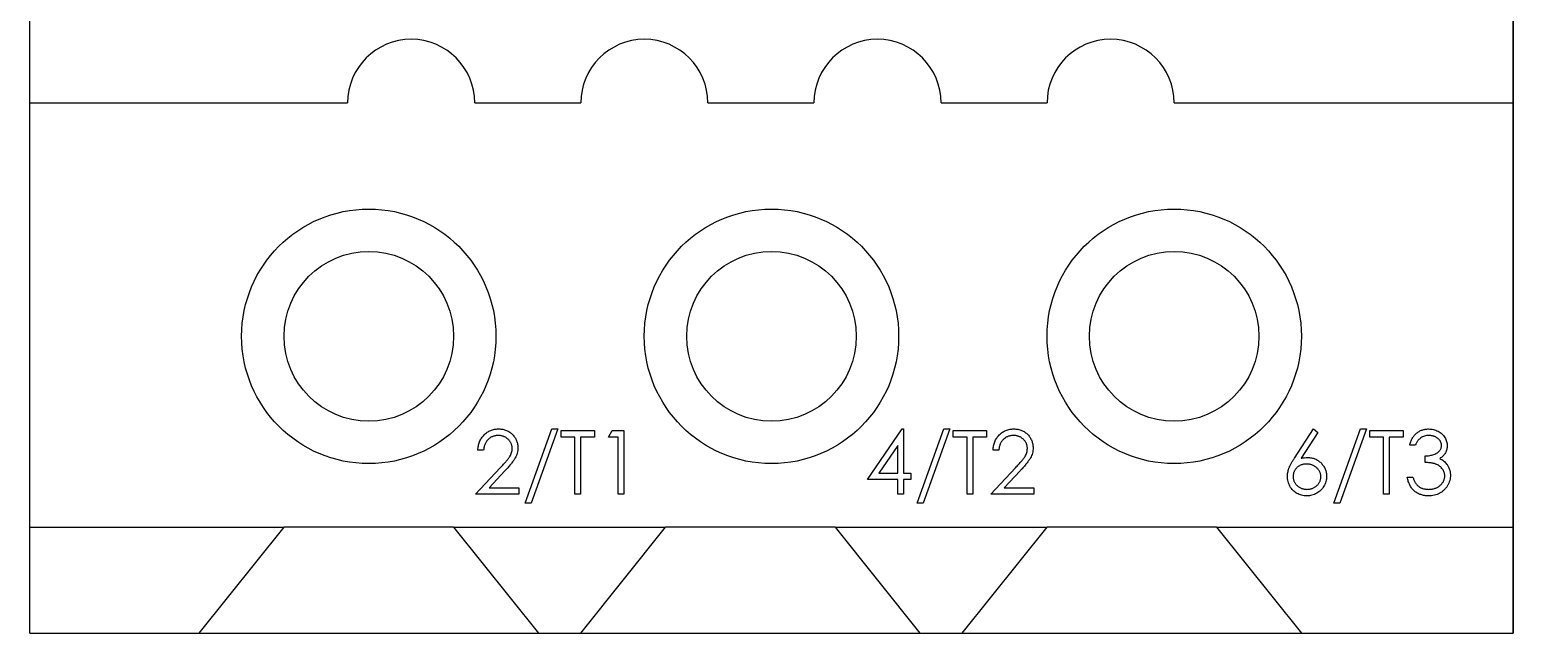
# Model space of a CAD drawing. Extents: x 411477 to 412177, y 318542 to 320742.
# Drawn here: x 411548.1 to 411618.1, y 319544.9 to 319573.4 of the extents above; entities that cross this region are included whole.
import ezdxf

# ---------------------------------------------------------------- set-up
doc = ezdxf.new("R2010")
doc.units = 0
doc.header["$MEASUREMENT"] = 0
doc.layers.add('PV-2878', color=7, linetype='Continuous')

# ---------------------------------------------------------------- blocks, each defined once
blk = doc.blocks.new('Manufacturer上海良信PartName热继电器SeriesNDR2-95ShellFrameLimitingCurrentRemarkPartTypeMinCurrent17MaxCurrent104Poles3PMinPower0MaxPower0LibType3DelFlgfalseUpdateDate2023-01-0100000')
at = {"layer": 'PV-2878'}
for p, q in [((35, 12.944), (35, -17.056)), ((-35, -12.056), (-35, -7.056)), ((35, -12.056), (35, -7.056)), ((-35, -32.056), (-35, -12.056)), ((-35, -12.056), (-20, -12.056)), ((-14, -12.056), (-9, -12.056)), ((-3, -12.056), (2, -12.056)), ((8, -12.056), (13, -12.056)), ((19, -12.056), (35, -12.056)), ((35, -32.056), (35, -12.056)), ((35, -17.056), (35, -37.056)), ((-11.62, -30.924), (-10.366, -27.424)), ((-10.082, -27.424), (-11.337, -30.924)), ((-10.366, -27.424), (-10.082, -27.424)), ((-9.928, -27.808), (-9.928, -27.5)), ((-9.928, -27.5), (-8.351, -27.5)), ((-9.274, -27.808), (-9.928, -27.808)), ((-9.274, -30.5), (-9.274, -27.808)), ((-8.351, -27.808), (-9.005, -27.808)), ((-9.005, -27.808), (-9.005, -30.5)), ((-8.351, -27.5), (-8.351, -27.808)), ((-7.697, -27.808), (-7.521, -27.5)), ((-7.236, -27.808), (-7.697, -27.808)), ((-7.521, -27.5), (-6.967, -27.5)), ((-7.236, -30.5), (-7.236, -27.808)), ((-6.967, -27.5), (-6.967, -30.5)), ((4.533, -29.808), (6.171, -27.424)), ((6.171, -27.424), (6.226, -27.424)), ((6.226, -27.424), (6.226, -29.5)), ((6.88, -30.924), (8.134, -27.424)), ((8.418, -27.424), (7.163, -30.924)), ((8.134, -27.424), (8.418, -27.424)), ((8.572, -27.808), (8.572, -27.5)), ((8.572, -27.5), (10.149, -27.5)), ((9.226, -27.808), (8.572, -27.808)), ((9.226, -30.5), (9.226, -27.808)), ((10.149, -27.808), (9.495, -27.808)), ((9.495, -27.808), (9.495, -30.5)), ((10.149, -27.5), (10.149, -27.808)), ((24.676, -28.793), (25.572, -27.424)), ((25.779, -27.586), (24.987, -28.799)), ((25.572, -27.424), (25.779, -27.586)), ((26.533, -30.924), (27.788, -27.424)), ((28.072, -27.424), (26.817, -30.924)), ((27.788, -27.424), (28.072, -27.424)), ((28.226, -27.808), (28.226, -27.5)), ((28.226, -27.5), (29.803, -27.5)), ((28.88, -27.808), (28.226, -27.808)), ((28.88, -30.5), (28.88, -27.808)), ((29.803, -27.808), (29.149, -27.808)), ((29.149, -27.808), (29.149, -30.5)), ((29.803, -27.5), (29.803, -27.808)), ((-13.582, -28.424), (-13.851, -28.424)), ((5.957, -28.198), (5.062, -29.5)), ((5.957, -29.5), (5.957, -28.198)), ((10.726, -28.424), (10.457, -28.424)), ((30.38, -28.193), (30.11, -28.193)), ((30.841, -29), (30.841, -28.693)), ((-13.967, -30.5), (-12.803, -29.259)), ((-12.574, -29.392), (-13.324, -30.193)), ((10.341, -30.5), (11.505, -29.259)), ((11.734, -29.392), (10.984, -30.193)), ((5.957, -29.808), (4.533, -29.808)), ((5.062, -29.5), (5.957, -29.5)), ((5.957, -30.5), (5.957, -29.808)), ((6.226, -29.5), (6.572, -29.5)), ((6.572, -29.808), (6.226, -29.808)), ((6.226, -29.808), (6.226, -30.5)), ((6.572, -29.5), (6.572, -29.808)), ((29.995, -29.693), (30.264, -29.693)), ((-11.928, -30.5), (-13.967, -30.5)), ((-13.324, -30.193), (-11.928, -30.193)), ((-11.928, -30.193), (-11.928, -30.5)), ((-9.005, -30.5), (-9.274, -30.5)), ((-6.967, -30.5), (-7.236, -30.5)), ((6.226, -30.5), (5.957, -30.5)), ((9.495, -30.5), (9.226, -30.5)), ((12.38, -30.5), (10.341, -30.5)), ((10.984, -30.193), (12.38, -30.193)), ((12.38, -30.193), (12.38, -30.5)), ((29.149, -30.5), (28.88, -30.5)), ((-11.337, -30.924), (-11.62, -30.924)), ((7.163, -30.924), (6.88, -30.924)), ((26.817, -30.924), (26.533, -30.924)), ((-35, -32.056), (-23, -32.056)), ((-35, -37.056), (-35, -32.056)), ((-27, -37.056), (-23, -32.056)), ((-15, -32.056), (-23, -32.056)), ((-15, -32.056), (-5, -32.056)), ((-15, -32.056), (-11, -37.056)), ((-9, -37.056), (-5, -32.056)), ((3, -32.056), (-5, -32.056)), ((3, -32.056), (13, -32.056)), ((3, -32.056), (7, -37.056)), ((9, -37.056), (13, -32.056)), ((21, -32.056), (13, -32.056)), ((21, -32.056), (35, -32.056)), ((21, -32.056), (25, -37.056)), ((35, -37.056), (35, -32.056)), ((-35, -37.056), (-27, -37.056)), ((-27, -37.056), (-11, -37.056)), ((-11, -37.056), (-9, -37.056)), ((-9, -37.056), (7, -37.056)), ((7, -37.056), (9, -37.056)), ((9, -37.056), (25, -37.056)), ((25, -37.056), (35, -37.056)), ((35, -37.056), (35, -37.056))]:
    blk.add_line(p, q, dxfattribs=at)
for centre, radius in [((-19, -23.056), 6), ((0, -23.056), 6), ((19, -23.056), 6), ((-19, -23.056), 4), ((0, -23.056), 4), ((19, -23.056), 4)]:
    blk.add_circle(centre, radius, dxfattribs=at)
for centre in [(-17, -12.056), (-6, -12.056), (5, -12.056), (16, -12.056)]:
    blk.add_arc(centre, 3, 0, 180, dxfattribs=at)
for points, knots in [([(-13.851, -28.424), (-13.849, -28.388), (-13.846, -28.318), (-13.83, -28.215), (-13.807, -28.118), (-13.774, -28.025), (-13.734, -27.937), (-13.685, -27.854), (-13.627, -27.776), (-13.562, -27.704), (-13.491, -27.638), (-13.415, -27.581), (-13.334, -27.532), (-13.25, -27.492), (-13.161, -27.462), (-13.069, -27.439), (-12.972, -27.426), (-12.906, -27.424), (-12.873, -27.424)], [0, 0, 0, 0, 0.068791, 0.135103, 0.198979, 0.261904, 0.323495, 0.385195, 0.446969, 0.509765, 0.572251, 0.633405, 0.693251, 0.752583, 0.812579, 0.873275, 0.93555, 1, 1, 1, 1]), ([(-12.887, -27.731), (-12.91, -27.732), (-12.956, -27.733), (-13.024, -27.741), (-13.088, -27.756), (-13.15, -27.776), (-13.209, -27.801), (-13.264, -27.833), (-13.317, -27.87), (-13.366, -27.913), (-13.411, -27.96), (-13.451, -28.013), (-13.486, -28.07), (-13.516, -28.132), (-13.541, -28.198), (-13.56, -28.269), (-13.574, -28.345), (-13.579, -28.397), (-13.582, -28.424)], [0, 0, 0, 0, 0.064439, 0.126547, 0.186887, 0.245878, 0.304041, 0.362191, 0.420976, 0.48066, 0.5406, 0.600689, 0.661936, 0.724443, 0.789038, 0.856314, 0.926352, 1, 1, 1, 1]), ([(-12.236, -28.339), (-12.236, -28.319), (-12.237, -28.279), (-12.247, -28.219), (-12.261, -28.162), (-12.282, -28.107), (-12.309, -28.055), (-12.342, -28.004), (-12.38, -27.956), (-12.424, -27.91), (-12.472, -27.868), (-12.523, -27.832), (-12.577, -27.801), (-12.634, -27.775), (-12.693, -27.755), (-12.756, -27.742), (-12.82, -27.733), (-12.864, -27.732), (-12.887, -27.731)], [0, 0, 0, 0, 0.061965, 0.122122, 0.180988, 0.239933, 0.299906, 0.359989, 0.421776, 0.486576, 0.551535, 0.615018, 0.677259, 0.73973, 0.80305, 0.866495, 0.931973, 1, 1, 1, 1]), ([(-12.873, -27.424), (-12.84, -27.424), (-12.775, -27.426), (-12.681, -27.439), (-12.591, -27.459), (-12.506, -27.488), (-12.426, -27.526), (-12.351, -27.572), (-12.28, -27.626), (-12.216, -27.688), (-12.158, -27.755), (-12.107, -27.827), (-12.064, -27.901), (-12.027, -27.978), (-12.001, -28.058), (-11.981, -28.141), (-11.969, -28.227), (-11.967, -28.286), (-11.967, -28.315)], [0, 0, 0, 0, 0.069475, 0.136517, 0.200789, 0.26383, 0.325735, 0.387291, 0.449509, 0.512968, 0.576275, 0.63758, 0.697903, 0.757172, 0.816599, 0.876653, 0.93729, 1, 1, 1, 1]), ([(10.457, -28.424), (10.458, -28.388), (10.462, -28.318), (10.478, -28.215), (10.501, -28.118), (10.534, -28.025), (10.574, -27.937), (10.623, -27.854), (10.68, -27.776), (10.746, -27.704), (10.817, -27.638), (10.893, -27.581), (10.974, -27.532), (11.058, -27.492), (11.146, -27.462), (11.239, -27.439), (11.336, -27.426), (11.401, -27.424), (11.435, -27.424)], [0, 0, 0, 0, 0.068791, 0.135103, 0.198979, 0.261904, 0.323495, 0.385195, 0.446969, 0.509765, 0.572251, 0.633405, 0.693251, 0.752583, 0.812579, 0.873275, 0.93555, 1, 1, 1, 1]), ([(11.421, -27.731), (11.398, -27.732), (11.352, -27.733), (11.284, -27.741), (11.219, -27.756), (11.158, -27.776), (11.099, -27.801), (11.043, -27.833), (10.991, -27.87), (10.942, -27.913), (10.897, -27.96), (10.857, -28.013), (10.822, -28.07), (10.792, -28.132), (10.767, -28.198), (10.748, -28.269), (10.733, -28.345), (10.728, -28.397), (10.726, -28.424)], [0, 0, 0, 0, 0.064439, 0.126547, 0.186887, 0.245878, 0.304041, 0.362191, 0.420976, 0.48066, 0.5406, 0.600689, 0.661936, 0.724443, 0.789038, 0.856314, 0.926352, 1, 1, 1, 1]), ([(12.072, -28.339), (12.071, -28.319), (12.07, -28.279), (12.061, -28.219), (12.046, -28.162), (12.026, -28.107), (11.999, -28.055), (11.966, -28.004), (11.928, -27.956), (11.884, -27.91), (11.835, -27.868), (11.784, -27.832), (11.73, -27.801), (11.674, -27.775), (11.614, -27.755), (11.552, -27.742), (11.488, -27.733), (11.444, -27.732), (11.421, -27.731)], [0, 0, 0, 0, 0.061965, 0.122122, 0.180988, 0.239933, 0.299906, 0.359989, 0.421776, 0.486576, 0.551535, 0.615018, 0.677259, 0.73973, 0.80305, 0.866495, 0.931973, 1, 1, 1, 1]), ([(11.435, -27.424), (11.468, -27.424), (11.532, -27.426), (11.627, -27.439), (11.717, -27.459), (11.802, -27.488), (11.881, -27.526), (11.956, -27.572), (12.027, -27.626), (12.091, -27.688), (12.15, -27.755), (12.201, -27.827), (12.244, -27.901), (12.28, -27.978), (12.307, -28.058), (12.327, -28.141), (12.338, -28.227), (12.34, -28.286), (12.341, -28.315)], [0, 0, 0, 0, 0.069475, 0.136517, 0.200789, 0.26383, 0.325735, 0.387291, 0.449509, 0.512968, 0.576275, 0.63758, 0.697903, 0.757172, 0.816599, 0.876653, 0.93729, 1, 1, 1, 1]), ([(30.11, -28.193), (30.118, -28.163), (30.132, -28.104), (30.162, -28.019), (30.194, -27.939), (30.233, -27.866), (30.275, -27.796), (30.324, -27.733), (30.377, -27.675), (30.435, -27.623), (30.496, -27.575), (30.56, -27.535), (30.627, -27.501), (30.697, -27.472), (30.77, -27.451), (30.846, -27.435), (30.924, -27.425), (30.977, -27.424), (31.003, -27.424)], [0, 0, 0, 0, 0.072625, 0.141977, 0.208985, 0.273957, 0.336889, 0.398745, 0.460116, 0.520825, 0.580994, 0.640152, 0.698622, 0.757271, 0.816427, 0.876254, 0.937165, 1, 1, 1, 1]), ([(31.007, -27.731), (30.973, -27.732), (30.906, -27.735), (30.81, -27.755), (30.721, -27.788), (30.652, -27.827), (30.602, -27.865), (30.566, -27.898), (30.53, -27.936), (30.498, -27.979), (30.465, -28.025), (30.435, -28.077), (30.406, -28.133), (30.389, -28.172), (30.38, -28.193)], [0, 0, 0, 0, 0.122712, 0.239685, 0.351816, 0.463766, 0.520818, 0.579448, 0.640604, 0.705298, 0.773634, 0.844669, 0.920057, 1, 1, 1, 1]), ([(31.003, -27.424), (31.043, -27.425), (31.12, -27.427), (31.234, -27.448), (31.344, -27.482), (31.448, -27.529), (31.545, -27.587), (31.631, -27.655), (31.706, -27.733), (31.768, -27.82), (31.817, -27.912), (31.853, -28.007), (31.875, -28.104), (31.878, -28.17), (31.88, -28.203)], [0, 0, 0, 0, 0.090254, 0.17854, 0.266093, 0.354631, 0.441886, 0.525747, 0.608114, 0.690197, 0.770821, 0.848326, 0.924012, 1, 1, 1, 1]), ([(31.61, -28.202), (31.61, -28.186), (31.609, -28.155), (31.6, -28.109), (31.587, -28.065), (31.569, -28.023), (31.544, -27.982), (31.514, -27.943), (31.479, -27.905), (31.439, -27.871), (31.396, -27.837), (31.349, -27.809), (31.298, -27.785), (31.246, -27.765), (31.19, -27.75), (31.131, -27.739), (31.07, -27.733), (31.028, -27.732), (31.007, -27.731)], [0, 0, 0, 0, 0.055275, 0.109966, 0.163247, 0.218076, 0.273301, 0.330909, 0.390995, 0.454176, 0.518862, 0.583311, 0.648517, 0.715031, 0.782502, 0.852323, 0.924928, 1, 1, 1, 1]), ([(-12.803, -29.259), (-12.775, -29.229), (-12.72, -29.173), (-12.643, -29.09), (-12.574, -29.013), (-12.513, -28.942), (-12.46, -28.876), (-12.413, -28.818), (-12.375, -28.764), (-12.334, -28.702), (-12.294, -28.625), (-12.26, -28.532), (-12.24, -28.437), (-12.237, -28.372), (-12.236, -28.339)], [0, 0, 0, 0, 0.110803, 0.212829, 0.306101, 0.390647, 0.466924, 0.534481, 0.593587, 0.644557, 0.7362, 0.825024, 0.911986, 1, 1, 1, 1]), ([(-11.967, -28.315), (-11.968, -28.357), (-11.971, -28.44), (-11.996, -28.562), (-12.034, -28.68), (-12.08, -28.775), (-12.127, -28.851), (-12.169, -28.914), (-12.218, -28.982), (-12.275, -29.054), (-12.339, -29.132), (-12.41, -29.215), (-12.489, -29.302), (-12.545, -29.361), (-12.574, -29.392)], [0, 0, 0, 0, 0.0987022, 0.1956723, 0.2924224, 0.3913425, 0.4444624, 0.5042288, 0.5703523, 0.6425458, 0.7222875, 0.8079211, 0.9004695, 1, 1, 1, 1]), ([(11.505, -29.259), (11.533, -29.229), (11.587, -29.173), (11.664, -29.09), (11.733, -29.013), (11.795, -28.942), (11.848, -28.876), (11.895, -28.818), (11.933, -28.764), (11.974, -28.702), (12.013, -28.625), (12.047, -28.532), (12.068, -28.437), (12.071, -28.372), (12.072, -28.339)], [0, 0, 0, 0, 0.110803, 0.212829, 0.306101, 0.390647, 0.466924, 0.534481, 0.593587, 0.644557, 0.7362, 0.825024, 0.911986, 1, 1, 1, 1]), ([(12.341, -28.315), (12.34, -28.357), (12.337, -28.44), (12.312, -28.562), (12.274, -28.68), (12.227, -28.775), (12.181, -28.851), (12.139, -28.914), (12.089, -28.982), (12.032, -29.054), (11.968, -29.132), (11.897, -29.215), (11.818, -29.302), (11.763, -29.361), (11.734, -29.392)], [0, 0, 0, 0, 0.098702, 0.195672, 0.292422, 0.391343, 0.444462, 0.504229, 0.570352, 0.642546, 0.722288, 0.807921, 0.90047, 1, 1, 1, 1]), ([(30.841, -28.693), (30.878, -28.692), (30.951, -28.691), (31.057, -28.676), (31.159, -28.655), (31.253, -28.624), (31.34, -28.587), (31.414, -28.544), (31.477, -28.497), (31.526, -28.444), (31.564, -28.387), (31.591, -28.328), (31.607, -28.266), (31.609, -28.223), (31.61, -28.202)], [0, 0, 0, 0, 0.110166, 0.215787, 0.318027, 0.417574, 0.51165, 0.596162, 0.672935, 0.74367, 0.810677, 0.874059, 0.936696, 1, 1, 1, 1]), ([(31.88, -28.203), (31.879, -28.235), (31.877, -28.297), (31.86, -28.387), (31.832, -28.473), (31.794, -28.553), (31.744, -28.629), (31.683, -28.699), (31.611, -28.764), (31.557, -28.801), (31.529, -28.82)], [0, 0, 0, 0, 0.128068, 0.250608, 0.37063, 0.490072, 0.610375, 0.734313, 0.863217, 1, 1, 1, 1]), ([(24.341, -29.664), (24.342, -29.633), (24.344, -29.57), (24.359, -29.474), (24.382, -29.377), (24.408, -29.294), (24.435, -29.226), (24.458, -29.171), (24.487, -29.115), (24.517, -29.055), (24.552, -28.993), (24.59, -28.928), (24.632, -28.861), (24.661, -28.816), (24.676, -28.793)], [0, 0, 0, 0, 0.097818, 0.199726, 0.305276, 0.415811, 0.474472, 0.537274, 0.603657, 0.674299, 0.749834, 0.828598, 0.912378, 1, 1, 1, 1]), ([(25.241, -29.077), (25.218, -29.078), (25.173, -29.079), (25.108, -29.087), (25.046, -29.101), (24.987, -29.119), (24.931, -29.144), (24.879, -29.175), (24.83, -29.21), (24.785, -29.251), (24.744, -29.295), (24.708, -29.343), (24.678, -29.392), (24.653, -29.444), (24.634, -29.499), (24.62, -29.555), (24.612, -29.614), (24.611, -29.654), (24.61, -29.675)], [0, 0, 0, 0, 0.070599, 0.137901, 0.203196, 0.26679, 0.329106, 0.390654, 0.452653, 0.515748, 0.577926, 0.63893, 0.698351, 0.757296, 0.816394, 0.876267, 0.936817, 1, 1, 1, 1]), ([(24.987, -28.799), (25.039, -28.79), (25.142, -28.774), (25.246, -28.771), (25.297, -28.77)], [0, 0, 0, 0, 0.512659, 1, 1, 1, 1]), ([(25.918, -29.675), (25.918, -29.654), (25.917, -29.614), (25.906, -29.555), (25.892, -29.498), (25.87, -29.444), (25.841, -29.392), (25.807, -29.342), (25.766, -29.295), (25.72, -29.251), (25.67, -29.21), (25.616, -29.175), (25.56, -29.145), (25.501, -29.119), (25.44, -29.101), (25.376, -29.087), (25.309, -29.079), (25.264, -29.078), (25.241, -29.077)], [0, 0, 0, 0, 0.061138, 0.119994, 0.178225, 0.236256, 0.294929, 0.354716, 0.41673, 0.480664, 0.545832, 0.609758, 0.672971, 0.736017, 0.799839, 0.864775, 0.931088, 1, 1, 1, 1]), ([(25.297, -28.77), (25.328, -28.771), (25.388, -28.772), (25.476, -28.785), (25.561, -28.804), (25.641, -28.833), (25.719, -28.869), (25.793, -28.913), (25.863, -28.966), (25.929, -29.025), (25.989, -29.091), (26.043, -29.161), (26.088, -29.234), (26.124, -29.312), (26.152, -29.394), (26.173, -29.479), (26.185, -29.567), (26.186, -29.628), (26.187, -29.659)], [0, 0, 0, 0, 0.065231, 0.128405, 0.190067, 0.250943, 0.311546, 0.372863, 0.435024, 0.499072, 0.563091, 0.62551, 0.68668, 0.747283, 0.808563, 0.870742, 0.934341, 1, 1, 1, 1]), ([(31.764, -29.635), (31.763, -29.607), (31.76, -29.551), (31.74, -29.469), (31.707, -29.39), (31.661, -29.316), (31.605, -29.246), (31.54, -29.185), (31.465, -29.134), (31.395, -29.098), (31.334, -29.074), (31.281, -29.058), (31.222, -29.045), (31.157, -29.032), (31.087, -29.021), (31.01, -29.012), (30.928, -29.005), (30.871, -29.002), (30.841, -29)], [0, 0, 0, 0, 0.066909, 0.133485, 0.201035, 0.271234, 0.34288, 0.413836, 0.485977, 0.56023, 0.599884, 0.644055, 0.691892, 0.744688, 0.801492, 0.862858, 0.929328, 1, 1, 1, 1]), ([(31.529, -28.82), (31.561, -28.836), (31.624, -28.866), (31.711, -28.926), (31.789, -28.995), (31.832, -29.049), (31.854, -29.076)], [0, 0, 0, 0, 0.25388, 0.503009, 0.750291, 1, 1, 1, 1]), ([(31.854, -29.076), (31.869, -29.096), (31.897, -29.135), (31.933, -29.198), (31.965, -29.262), (31.99, -29.328), (32.009, -29.396), (32.023, -29.465), (32.032, -29.537), (32.033, -29.585), (32.033, -29.609)], [0, 0, 0, 0, 0.128136, 0.254173, 0.378112, 0.501712, 0.623986, 0.747096, 0.872875, 1, 1, 1, 1]), ([(25.25, -30.577), (25.209, -30.576), (25.129, -30.573), (25.012, -30.55), (24.899, -30.513), (24.791, -30.461), (24.691, -30.396), (24.602, -30.318), (24.524, -30.228), (24.459, -30.126), (24.407, -30.017), (24.369, -29.903), (24.346, -29.784), (24.343, -29.704), (24.341, -29.664)], [0, 0, 0, 0, 0.084335, 0.167052, 0.249566, 0.33274, 0.415915, 0.497828, 0.580373, 0.6646, 0.749467, 0.83251, 0.915639, 1, 1, 1, 1]), ([(24.61, -29.675), (24.611, -29.695), (24.612, -29.735), (24.622, -29.793), (24.636, -29.85), (24.658, -29.904), (24.684, -29.956), (24.718, -30.004), (24.756, -30.052), (24.801, -30.096), (24.85, -30.137), (24.902, -30.172), (24.956, -30.203), (25.013, -30.227), (25.072, -30.246), (25.134, -30.26), (25.198, -30.268), (25.242, -30.269), (25.264, -30.27)], [0, 0, 0, 0, 0.061842, 0.121262, 0.180746, 0.239231, 0.298308, 0.358183, 0.420359, 0.484792, 0.549938, 0.613718, 0.676681, 0.739154, 0.8022, 0.86674, 0.93205, 1, 1, 1, 1]), ([(26.187, -29.659), (26.186, -29.701), (26.184, -29.783), (26.16, -29.903), (26.123, -30.018), (26.069, -30.125), (26.003, -30.225), (25.923, -30.313), (25.831, -30.391), (25.727, -30.457), (25.615, -30.511), (25.497, -30.549), (25.375, -30.573), (25.292, -30.576), (25.25, -30.577)], [0, 0, 0, 0, 0.085948, 0.169125, 0.250399, 0.33229, 0.413364, 0.494172, 0.576022, 0.660757, 0.745783, 0.830044, 0.914028, 1, 1, 1, 1]), ([(25.264, -30.27), (25.286, -30.269), (25.33, -30.268), (25.395, -30.26), (25.456, -30.246), (25.516, -30.227), (25.573, -30.203), (25.627, -30.173), (25.678, -30.137), (25.727, -30.096), (25.772, -30.052), (25.811, -30.005), (25.844, -29.955), (25.871, -29.904), (25.892, -29.85), (25.907, -29.793), (25.916, -29.735), (25.918, -29.695), (25.918, -29.675)], [0, 0, 0, 0, 0.067962, 0.133283, 0.197835, 0.260892, 0.323377, 0.38635, 0.449638, 0.514795, 0.57924, 0.641814, 0.701359, 0.760727, 0.819222, 0.878716, 0.938147, 1, 1, 1, 1]), ([(30.996, -30.577), (30.964, -30.577), (30.9, -30.575), (30.808, -30.565), (30.719, -30.547), (30.635, -30.522), (30.554, -30.491), (30.478, -30.452), (30.406, -30.407), (30.338, -30.353), (30.274, -30.294), (30.217, -30.227), (30.165, -30.155), (30.12, -30.075), (30.079, -29.989), (30.045, -29.896), (30.016, -29.797), (30.002, -29.728), (29.995, -29.693)], [0, 0, 0, 0, 0.0655412, 0.1289632, 0.1903771, 0.2500924, 0.3085484, 0.366398, 0.4245422, 0.48317, 0.5422434, 0.6017394, 0.662506, 0.7248555, 0.7891278, 0.8563464, 0.9262952, 1, 1, 1, 1]), ([(30.264, -29.693), (30.271, -29.716), (30.285, -29.761), (30.308, -29.825), (30.335, -29.885), (30.363, -29.939), (30.393, -29.989), (30.426, -30.033), (30.461, -30.074), (30.486, -30.096), (30.499, -30.107)], [0, 0, 0, 0, 0.14977, 0.291316, 0.425966, 0.55216, 0.671527, 0.786122, 0.895325, 1, 1, 1, 1]), ([(32.033, -29.609), (32.032, -29.651), (32.029, -29.735), (32.001, -29.859), (31.959, -29.98), (31.898, -30.096), (31.825, -30.204), (31.737, -30.301), (31.637, -30.384), (31.525, -30.454), (31.403, -30.51), (31.273, -30.548), (31.137, -30.573), (31.043, -30.576), (30.996, -30.577)], [0, 0, 0, 0, 0.079648, 0.158922, 0.239619, 0.322609, 0.406035, 0.487602, 0.569685, 0.653036, 0.737436, 0.822478, 0.909748, 1, 1, 1, 1]), ([(31, -30.27), (31.028, -30.269), (31.083, -30.268), (31.163, -30.259), (31.24, -30.245), (31.311, -30.223), (31.379, -30.197), (31.442, -30.164), (31.501, -30.125), (31.555, -30.081), (31.604, -30.033), (31.647, -29.982), (31.683, -29.929), (31.713, -29.874), (31.736, -29.818), (31.752, -29.758), (31.763, -29.697), (31.764, -29.656), (31.764, -29.635)], [0, 0, 0, 0, 0.076072, 0.148752, 0.218403, 0.28576, 0.350598, 0.414964, 0.478069, 0.541761, 0.60435, 0.664075, 0.721464, 0.777587, 0.832644, 0.887844, 0.94346, 1, 1, 1, 1]), ([(30.499, -30.107), (30.516, -30.12), (30.55, -30.146), (30.604, -30.179), (30.662, -30.208), (30.723, -30.23), (30.788, -30.248), (30.856, -30.26), (30.927, -30.269), (30.976, -30.269), (31, -30.27)], [0, 0, 0, 0, 0.118271, 0.236178, 0.355663, 0.475904, 0.600127, 0.728608, 0.861313, 1, 1, 1, 1])]:
    blk.add_open_spline(points, degree=3, knots=knots, dxfattribs=at)

msp = doc.modelspace()

# ---------------------------------------------------------------- block references
msp.add_blockref('Manufacturer上海良信PartName热继电器SeriesNDR2-95ShellFrameLimitingCurrentRemarkPartTypeMinCurrent17MaxCurrent104Poles3PMinPower0MaxPower0LibType3DelFlgfalseUpdateDate2023-01-0100000', (411583.078, 319581.963))

doc.saveas('drawing.dxf')
